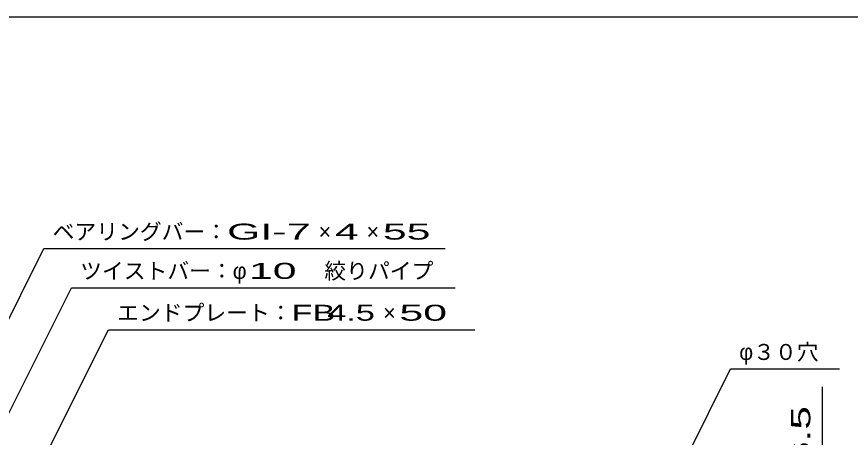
# Model space of a CAD drawing. Units: millimetres, scale not verified. Extents: x -1820 to 1731, y -1282 to 1054.
# Drawn here: x -1150 to -194, y 571 to 1054 of the extents above; entities that cross this region are included whole.
import ezdxf
from ezdxf.enums import TextEntityAlignment as Align

# ---------------------------------------------------------------- set-up
doc = ezdxf.new("R2010")
doc.units = ezdxf.units.MM
doc.header["$LTSCALE"] = 10
doc.layers.add('0_2', color=150, linetype='Continuous', lineweight=25)
doc.layers.add('22', color=4, linetype='Continuous', lineweight=25)
doc.styles.add('ベクトル', font='')
doc.styles.get('ベクトル').set_extended_font_data('ベクトル')

msp = doc.modelspace()

# ---------------------------------------------------------------- linework, layer by layer
at = {"layer": '0_2'}
msp.add_line((-1729, 1053.5), (1731, 1053.5), dxfattribs=at)
at = {"layer": '22'}
for p, q in [((-1311, 402), (-1118.25, 787.5)), ((-1118.25, 787.5), (-658.25, 787.5)), ((-1232, 452), (-1086.75, 742.5)), ((-1086.75, 742.5), (-646.75, 742.5)), ((-1142, 499), (-1044.25, 694.5)), ((-1044.25, 694.5), (-624.25, 694.5)), ((-411, 489.5), (-331, 649.5)), ((-331, 649.5), (-206, 649.5)), ((-225.5, 509), (-225.5, 629))]:
    msp.add_line(p, q, dxfattribs=at)

# ---------------------------------------------------------------- texts
at = {"layer": '22', "color": 2, "style": 'ベクトル'}
for s, p in [('ベアリングバー：', (-1108.25, 807)), ('×', (-803.25, 807)), ('×', (-748.25, 807)), ('ツイストバー：', (-1076.75, 762)), ('φ', (-901.75, 762)), ('絞りパイプ', (-796.75, 762)), ('エンドプレート：', (-1034.25, 714)), ('×', (-729.25, 714)), ('φ３０穴', (-321, 669))]:
    msp.add_text(s, height=18.33, dxfattribs=at).set_placement(p, align=Align.MIDDLE_LEFT)
for s, width, p in [('GI-', 2, (-908.25, 807)), (' 7 ', 2, (-853.25, 807)), (' 4 ', 2, (-798.25, 807)), (' 55 ', 2, (-743.25, 807)), (' 10 ', 2, (-896.75, 762)), ('FB', 1.6, (-834.25, 714)), (' 4.5 ', 1.6, (-804.25, 714)), (' 50 ', 2, (-724.25, 714))]:
    msp.add_text(s, height=18.33, dxfattribs=dict(at, width=width)).set_placement(p, align=Align.MIDDLE_LEFT)
at = {"layer": '22', "color": 2, "style": 'ベクトル', "width": 1.65}
msp.add_text(' 36.5 ', height=21.99, rotation=90, dxfattribs=at).set_placement((-250.5, 499), align=Align.MIDDLE_LEFT)

doc.saveas('drawing.dxf')
